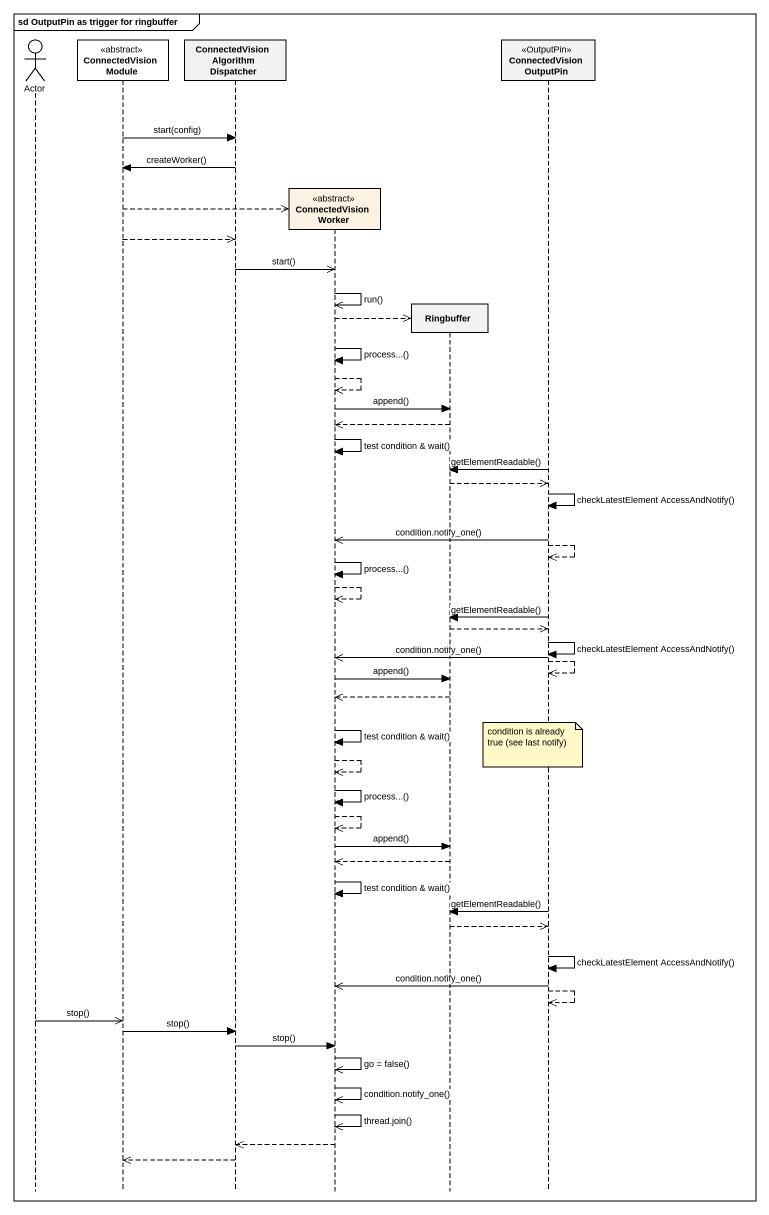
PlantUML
@startuml
mainframe sd OutputPin as trigger for ringbuffer
hide footbox
actor "Actor" as Actor_
participant "ConnectedVision Module" as ConnectedVision_Module <<abstract>> #FFFFFF
participant "ConnectedVision Algorithm Dispatcher" as ConnectedVision_Algorithm
participant "ConnectedVision Worker" as ConnectedVision_Worker <<abstract>> #FCF2E3
participant Ringbuffer
participant "ConnectedVision OutputPin" as ConnectedVision_OutputPin <<OutputPin>>

ConnectedVision_Module -> ConnectedVision_Algorithm : start(config)
ConnectedVision_Algorithm -> ConnectedVision_Module : createWorker()
ConnectedVision_Module -->> ConnectedVision_Worker **
ConnectedVision_Module -->> ConnectedVision_Algorithm
ConnectedVision_Algorithm ->> ConnectedVision_Worker : start()
ConnectedVision_Worker ->> ConnectedVision_Worker : run()
ConnectedVision_Worker -->> Ringbuffer **
ConnectedVision_Worker -> ConnectedVision_Worker : process...()
ConnectedVision_Worker -->> ConnectedVision_Worker
ConnectedVision_Worker -> Ringbuffer : append()
Ringbuffer -->> ConnectedVision_Worker
ConnectedVision_Worker -> ConnectedVision_Worker : test condition & wait()
ConnectedVision_OutputPin -> Ringbuffer : getElementReadable()
Ringbuffer -->> ConnectedVision_OutputPin
ConnectedVision_OutputPin -> ConnectedVision_OutputPin : checkLatestElement AccessAndNotify()
ConnectedVision_OutputPin ->> ConnectedVision_Worker : condition.notify_one()
ConnectedVision_OutputPin -->> ConnectedVision_OutputPin
ConnectedVision_Worker -> ConnectedVision_Worker : process...()
ConnectedVision_Worker -->> ConnectedVision_Worker
ConnectedVision_OutputPin -> Ringbuffer : getElementReadable()
Ringbuffer -->> ConnectedVision_OutputPin
ConnectedVision_OutputPin -> ConnectedVision_OutputPin : checkLatestElement AccessAndNotify()
ConnectedVision_OutputPin ->> ConnectedVision_Worker : condition.notify_one()
ConnectedVision_OutputPin -->> ConnectedVision_OutputPin
ConnectedVision_Worker -> Ringbuffer : append()
Ringbuffer -->> ConnectedVision_Worker
ConnectedVision_Worker -> ConnectedVision_Worker : test condition & wait()
note over ConnectedVision_OutputPin : condition is already true (see last notify)
ConnectedVision_Worker -->> ConnectedVision_Worker
ConnectedVision_Worker -> ConnectedVision_Worker : process...()
ConnectedVision_Worker -->> ConnectedVision_Worker
ConnectedVision_Worker -> Ringbuffer : append()
Ringbuffer -->> ConnectedVision_Worker
ConnectedVision_Worker -> ConnectedVision_Worker : test condition & wait()
ConnectedVision_OutputPin -> Ringbuffer : getElementReadable()
Ringbuffer -->> ConnectedVision_OutputPin
ConnectedVision_OutputPin -> ConnectedVision_OutputPin : checkLatestElement AccessAndNotify()
ConnectedVision_OutputPin ->> ConnectedVision_Worker : condition.notify_one()
ConnectedVision_OutputPin -->> ConnectedVision_OutputPin
Actor_ ->> ConnectedVision_Module : stop()
ConnectedVision_Module -> ConnectedVision_Algorithm : stop()
ConnectedVision_Algorithm -> ConnectedVision_Worker : stop()
ConnectedVision_Worker ->> ConnectedVision_Worker : go = false()
ConnectedVision_Worker ->> ConnectedVision_Worker : condition.notify_one()
ConnectedVision_Worker ->> ConnectedVision_Worker : thread.join()
ConnectedVision_Worker -->> ConnectedVision_Algorithm
ConnectedVision_Algorithm -->> ConnectedVision_Module
@enduml
